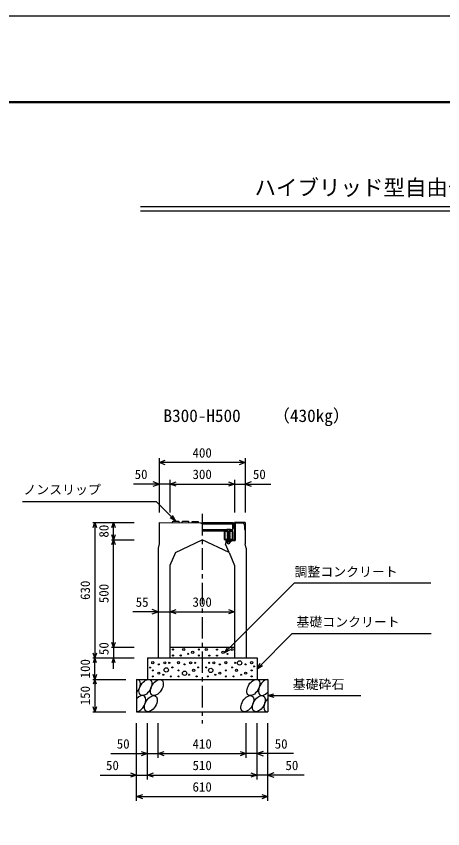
# Model space of a CAD drawing. Units: millimetres, scale not verified. Extents: x -16800 to 16800, y -5940 to 5940.
# Drawn here: x 5717 to 7701, y 2160 to 5940 of the extents above; entities that cross this region are included whole.
import ezdxf
from ezdxf.enums import TextEntityAlignment as Align

# ---------------------------------------------------------------- set-up
doc = ezdxf.new("R2010")
doc.units = ezdxf.units.MM
doc.header["$LTSCALE"] = 20
doc.linetypes.add('CHAIN1', pattern=[8, 5, -1, 1, -1])
doc.linetypes.add('DOTTED', pattern=[1.75, 0.25, -1.5])
for name, color, linetype, lineweight in [('0-0_DIM', 7, 'Continuous', 25), ('0-1_Defpoints', 5, 'Continuous', 25), ('0-2_HATCH', 6, 'Continuous', 25), ('0-5_OUTLINE', 3, 'Continuous', 25), ('0-6_TXT', 7, 'Continuous', 25), ('0-7_WAKU', 3, 'Continuous', 25), ('0-A__0-5_D-BMK', 6, 'Continuous', 25)]:
    doc.layers.add(name, color=color, linetype=linetype, lineweight=lineweight)
doc.styles.add('ＭＳ ゴシック', font='')
doc.styles.get('ＭＳ ゴシック').set_extended_font_data('MS Gothic')

msp = doc.modelspace()

# ---------------------------------------------------------------- linework, layer by layer
at = {"layer": '0-0_DIM'}
for p, q in [((6381.78, 3883.73), (6381.78, 3631.98)), ((6781.78, 3863.73), (6381.78, 3863.73)), ((6781.78, 3883.73), (6781.78, 3631.98)), ((6431.78, 3783.73), (6431.78, 3631.98)), ((6731.78, 3783.73), (6731.78, 3631.98)), ((6381.78, 3763.73), (6262.12, 3763.73)), ((6431.78, 3763.73), (6381.78, 3763.73)), ((6431.78, 3763.73), (6731.78, 3763.73)), ((6731.78, 3763.73), (6781.78, 3763.73)), ((6781.78, 3763.73), (6901.45, 3763.73)), ((5746.21, 3682.47), (6367.11, 3682.47)), ((6458.83, 3590.75), (6367.11, 3682.47)), ((6458.83, 3590.75), (6432.85, 3605.75)), ((6458.83, 3590.75), (6443.83, 3616.73)), ((6072.58, 3584.52), (6265.91, 3584.52)), ((6082.58, 3584.52), (6082.58, 2954.52)), ((6169.25, 3504.52), (6169.25, 3584.52)), ((6159.25, 3504.52), (6265.91, 3504.52)), ((6169.25, 3004.52), (6169.25, 3504.52)), ((6376.78, 3169.52), (6258.45, 3169.52)), ((6376.78, 3169.52), (6431.78, 3169.52)), ((6431.78, 3169.52), (6731.78, 3169.52)), ((7000.44, 3068.17), (6836.78, 2904.52)), ((7000.44, 3068.17), (7647.31, 3068.17)), ((6159.25, 3004.52), (6265.91, 3004.52)), ((6169.25, 3004.52), (6169.25, 2954.52)), ((6686.78, 2979.52), (6701.78, 3005.5)), ((6686.78, 2979.52), (6712.76, 2994.52)), ((6072.58, 2954.52), (6265.91, 2954.52)), ((6082.58, 2854.52), (6082.58, 2954.52)), ((6169.25, 2904.52), (6169.25, 2954.52)), ((6836.78, 2904.52), (6851.78, 2930.5)), ((6836.78, 2904.52), (6862.76, 2919.52)), ((6072.58, 2854.52), (6226.78, 2854.52)), ((6082.58, 2854.52), (6082.58, 2704.52)), ((6886.78, 2779.52), (6915.76, 2787.28)), ((6886.78, 2779.52), (7320.1, 2779.52)), ((6886.78, 2779.52), (6915.76, 2771.75)), ((6072.58, 2704.52), (6226.78, 2704.52)), ((6276.78, 2289.5), (6276.78, 2651.85)), ((6326.78, 2389.5), (6326.78, 2651.85)), ((6376.78, 2489.5), (6376.78, 2651.85)), ((6786.78, 2489.5), (6786.78, 2651.85)), ((6836.78, 2389.5), (6836.78, 2651.85)), ((6886.78, 2289.5), (6886.78, 2651.85)), ((6156.78, 2509.5), (6376.78, 2509.5)), ((6376.78, 2509.5), (6786.78, 2509.5)), ((7006.78, 2509.5), (6786.78, 2509.5)), ((6106.78, 2409.5), (6326.78, 2409.5)), ((6326.78, 2409.5), (6836.78, 2409.5)), ((7056.78, 2409.5), (6836.78, 2409.5)), ((6276.78, 2309.5), (6886.78, 2309.5))]:
    msp.add_line(p, q, dxfattribs=at)
at = {"layer": '0-0_DIM', "linetype": 'CHAIN1'}
msp.add_line((6581.78, 3624.66), (6581.78, 2649.36), dxfattribs=at)
at = {"layer": '0-0_DIM'}
for points in [[(6410.01, 3853.47), (6381.82, 3863.73), (6410.01, 3873.99)], [(6753.63, 3873.99), (6781.82, 3863.73), (6753.63, 3853.47)], [(6353.59, 3753.47), (6381.78, 3763.73), (6353.59, 3773.99)], [(6459.97, 3753.47), (6431.78, 3763.73), (6459.97, 3773.99)], [(6703.67, 3773.99), (6731.86, 3763.73), (6703.67, 3753.47)], [(6809.9, 3773.99), (6781.71, 3763.73), (6809.9, 3753.47)], [(6074.37, 3561.97), (6082.58, 3584.52), (6090.79, 3561.97)], [(6161.04, 3561.97), (6169.25, 3584.52), (6177.46, 3561.97)], [(6177.46, 3527.07), (6169.25, 3504.52), (6161.04, 3527.07)], [(6161.04, 3481.97), (6169.25, 3504.52), (6177.46, 3481.97)], [(6686.78, 2979.52), (7011.25, 3303.98), (7645.6, 3303.98)], [(6348.59, 3159.26), (6376.78, 3169.52), (6348.59, 3179.78)], [(6459.97, 3159.26), (6431.78, 3169.52), (6459.97, 3179.78)], [(6703.59, 3179.78), (6731.78, 3169.52), (6703.59, 3159.26)], [(6177.46, 3027.07), (6169.25, 3004.52), (6161.04, 3027.07)], [(6090.79, 2977.07), (6082.58, 2954.52), (6074.37, 2977.07)], [(6090.79, 2931.97), (6082.58, 2954.52), (6074.37, 2931.97)], [(6177.46, 2931.97), (6169.25, 2954.52), (6161.04, 2931.97)], [(6090.79, 2877.07), (6082.58, 2854.52), (6074.37, 2877.07)], [(6090.79, 2831.97), (6082.58, 2854.52), (6074.37, 2831.97)], [(6090.79, 2727.07), (6082.58, 2704.52), (6074.37, 2727.07)], [(6298.59, 2519.76), (6326.78, 2509.5), (6298.59, 2499.24)], [(6404.97, 2499.24), (6376.78, 2509.5), (6404.97, 2519.76)], [(6758.59, 2519.76), (6786.78, 2509.5), (6758.59, 2499.24)], [(6864.97, 2519.76), (6836.78, 2509.5), (6864.97, 2499.24)], [(6248.59, 2419.76), (6276.78, 2409.5), (6248.59, 2399.24)], [(6354.97, 2399.24), (6326.78, 2409.5), (6354.97, 2419.76)], [(6808.59, 2419.76), (6836.78, 2409.5), (6808.59, 2399.24)], [(6914.97, 2419.76), (6886.78, 2409.5), (6914.97, 2399.24)], [(6304.97, 2299.24), (6276.78, 2309.5), (6304.97, 2319.76)], [(6858.59, 2319.76), (6886.78, 2309.5), (6858.59, 2299.24)]]:
    msp.add_lwpolyline(points, dxfattribs=at)
at = {"layer": '0-1_Defpoints'}
msp.add_lwpolyline([(0, -5940), (16800, -5940), (16800, 5940), (0, 5940)], close=True, dxfattribs=at)
at = {"layer": '0-2_HATCH'}
for p, q in [((6731.78, 3584.52), (6731.78, 3504.52)), ((6769.69, 3581.7), (6734.98, 3581.35)), ((6734.98, 3581.35), (6734.98, 3501.32)), ((6692.78, 3504.52), (6689.78, 3484.52)), ((6706.58, 3444.52), (6689.78, 3484.52)), ((6692.3, 3501.32), (6734.98, 3501.32)), ((6692.78, 3504.52), (6731.78, 3504.52))]:
    msp.add_line(p, q, dxfattribs=at)
for points in [[(6443.78, 3584.4), (6445.33, 3590.88), (6472.33, 3590.61), (6473.78, 3584.1)], [(6488.78, 3583.95), (6490.33, 3590.43), (6517.33, 3590.16), (6518.78, 3583.65)], [(6533.78, 3583.5), (6535.33, 3589.98), (6562.33, 3589.71), (6563.78, 3583.2)], [(6778.58, 3572.9), (6778.58, 3551.98), (6781.78, 3551.98)]]:
    msp.add_lwpolyline(points, dxfattribs=at)
for centre, radius in [((6445.75, 2993.83), 2.5), ((6495.66, 2993.83), 5), ((6565.75, 2993.83), 2.5), ((6600.92, 2993.55), 5), ((6650.82, 2993.55), 2.5), ((6720.92, 2993.55), 5), ((6445.75, 2965.82), 2.5), ((6481.64, 2965.82), 2.5), ((6516.69, 2973.69), 2.5), ((6537.71, 2980.7), 5), ((6565.75, 2965.82), 2.5), ((6614.94, 2965.53), 2.5), ((6650.82, 2965.53), 2.5), ((6678.86, 2980.41), 5), ((6699.89, 2973.41), 2.5), ((6339.33, 2909.78), 2.5), ((6351.75, 2932.57), 5), ((6379.79, 2924.69), 2.5), ((6407.82, 2931.7), 5), ((6428.86, 2931.7), 2.5), ((6442.87, 2910.68), 2.5), ((6471.75, 2932.57), 5), ((6499.79, 2924.69), 2.5), ((6527.82, 2931.7), 5), ((6548.86, 2931.7), 2.5), ((6562.87, 2910.68), 2.5), ((6600.69, 2910.68), 2.5), ((6614.71, 2931.7), 2.5), ((6635.74, 2931.7), 5), ((6663.78, 2924.69), 2.5), ((6691.82, 2932.57), 5), ((6720.69, 2910.68), 2.5), ((6734.71, 2931.7), 2.5), ((6755.74, 2931.7), 10), ((6783.78, 2924.69), 2.5), ((6811.82, 2932.57), 5), ((6823.16, 2915), 2.5), ((6351.75, 2896.68), 2.5), ((6379.79, 2883.55), 5), ((6400.82, 2876.54), 2.5), ((6414.36, 2898.68), 10), ((6471.75, 2896.68), 2.5), ((6499.79, 2883.55), 10), ((6520.82, 2876.54), 2.5), ((6541.84, 2896.68), 5), ((6621.72, 2896.68), 10), ((6642.75, 2876.54), 2.5), ((6663.78, 2883.55), 5), ((6691.82, 2896.68), 2.5), ((6741.72, 2896.68), 5), ((6762.75, 2876.54), 2.5), ((6783.78, 2883.55), 5), ((6811.82, 2896.68), 2.5), ((6351.75, 2868.66), 2.5), ((6435.86, 2868.66), 2.5), ((6471.75, 2868.66), 2.5), ((6555.86, 2868.66), 2.5), ((6607.7, 2868.66), 2.5), ((6691.82, 2868.66), 2.5), ((6727.7, 2868.66), 2.5), ((6811.82, 2868.66), 2.5)]:
    msp.add_circle(centre, radius, dxfattribs=at)
msp.add_arc((6769.78, 3572.9), 8.8, 0, 90.57294, dxfattribs=at)
for centre, start_param, end_param in [((6264.42, 2817), 4.385593, 6.6745444), ((6872.92, 2817), 0.3357715, 4.4411806), ((6289.74, 2742.01), 3.5111464, 7.548991), ((6898.25, 2742.01), 1.2110787, 3.5658734)]:
    msp.add_ellipse(centre, major_axis=(21.81, 35.31), ratio=0.5792, start_param=start_param, end_param=end_param, dxfattribs=at)
for centre in [(6317.63, 2817), (6370.84, 2817), (6819.72, 2817), (6342.95, 2742.01), (6791.83, 2742.01), (6845.04, 2742.01)]:
    msp.add_ellipse(centre, major_axis=(21.81, 35.31), ratio=0.5792, dxfattribs=at)
at = {"layer": '0-5_OUTLINE'}
for p, q in [((6381.78, 3585.02), (6381.78, 3485.02)), ((6381.78, 3585.02), (6575.78, 3583.08)), ((6781.78, 3585.02), (6731.78, 3584.52)), ((6781.78, 3585.02), (6781.78, 3485.02)), ((6381.78, 3485.02), (6376.78, 3465.02)), ((6456.98, 3444.52), (6581.78, 3504.52)), ((6706.58, 3444.52), (6581.78, 3504.52)), ((6786.78, 3465.02), (6781.78, 3485.02)), ((6376.78, 3465.02), (6376.78, 2954.52)), ((6456.98, 3444.52), (6431.78, 3384.52)), ((6706.58, 3444.52), (6731.78, 3384.52)), ((6786.78, 3465.02), (6786.78, 2954.52)), ((6431.78, 3384.52), (6431.78, 2954.52)), ((6731.78, 3384.52), (6731.78, 2954.52)), ((6431.78, 3004.52), (6731.78, 3004.52)), ((6326.78, 2954.52), (6836.78, 2954.52)), ((6326.78, 2954.52), (6326.78, 2854.52)), ((6376.78, 2954.52), (6431.78, 2954.52)), ((6731.78, 2954.52), (6786.78, 2954.52)), ((6836.78, 2954.52), (6836.78, 2854.52)), ((6276.78, 2854.52), (6276.78, 2704.52)), ((6276.78, 2854.52), (6886.78, 2854.52)), ((6886.78, 2854.52), (6886.78, 2704.52)), ((6276.78, 2704.52), (6886.78, 2704.52))]:
    msp.add_line(p, q, dxfattribs=at)
msp.add_lwpolyline([(6581.78, 3579.82), (6577.28, 3579.82), (6575.78, 3583.08)], dxfattribs=at)
at = {"layer": '0-6_TXT'}
for p, q in [((6294.97, 5054.39), (10505.03, 5054.39)), ((6294.97, 5035.19), (10505.03, 5035.19))]:
    msp.add_line(p, q, dxfattribs=at)
at = {"layer": '0-7_WAKU', "lineweight": 50}
msp.add_lwpolyline([(400, -5540), (16400, -5540), (16400, 5540), (400, 5540)], close=True, dxfattribs=at)
at = {"layer": '0-A__0-5_D-BMK'}
for p, q in [((6723.28, 3582.52), (6581.77, 3582.52)), ((6723.28, 3576.52), (6581.77, 3576.52)), ((6727.78, 3557.52), (6723.28, 3557.52)), ((6727.78, 3557.52), (6727.78, 3582.52)), ((6694.28, 3550.52), (6581.77, 3550.52)), ((6723.28, 3544.52), (6581.77, 3544.52)), ((6684.78, 3541.52), (6684.78, 3507.52)), ((6721.78, 3544.52), (6687.78, 3544.52)), ((6696.29, 3552.02), (6694.29, 3550.52)), ((6694.29, 3544.52), (6694.29, 3550.52)), ((6715.29, 3544.52), (6694.29, 3544.52)), ((6694.62, 3550.79), (6696.29, 3552.02)), ((6713.29, 3552.02), (6696.29, 3552.02)), ((6698.29, 3544.52), (6711.29, 3544.52)), ((6711.29, 3542.52), (6698.29, 3541.52)), ((6698.29, 3541.52), (6699.29, 3542.52)), ((6699.29, 3540.52), (6698.29, 3541.52)), ((6698.29, 3539.52), (6699.29, 3540.52)), ((6711.29, 3540.52), (6698.29, 3539.52)), ((6699.29, 3538.52), (6698.29, 3539.52)), ((6698.29, 3537.52), (6699.29, 3538.52)), ((6711.29, 3538.52), (6698.29, 3537.52)), ((6699.29, 3536.52), (6698.29, 3537.52)), ((6698.29, 3535.52), (6699.29, 3536.52)), ((6711.29, 3536.52), (6698.29, 3535.52)), ((6699.29, 3534.52), (6698.29, 3535.52)), ((6698.29, 3533.52), (6699.29, 3534.52)), ((6711.29, 3534.52), (6698.29, 3533.52)), ((6699.29, 3532.52), (6698.29, 3533.52)), ((6711.29, 3532.52), (6698.29, 3531.52)), ((6698.29, 3531.52), (6699.29, 3532.52)), ((6711.29, 3530.52), (6698.29, 3529.52)), ((6699.29, 3528.52), (6698.29, 3529.52)), ((6711.29, 3528.52), (6698.29, 3527.52)), ((6698.29, 3527.52), (6699.29, 3528.52)), ((6699.29, 3526.52), (6698.29, 3527.52)), ((6711.29, 3526.52), (6698.29, 3525.52)), ((6698.29, 3525.52), (6699.29, 3526.52)), ((6699.29, 3524.52), (6698.29, 3525.52)), ((6711.29, 3524.52), (6698.29, 3523.52)), ((6698.29, 3523.52), (6699.29, 3524.52)), ((6699.29, 3522.52), (6698.29, 3523.52)), ((6711.29, 3522.52), (6698.29, 3521.52)), ((6698.29, 3521.52), (6699.29, 3522.52)), ((6699.29, 3520.52), (6698.29, 3521.52)), ((6711.29, 3520.52), (6698.29, 3519.52)), ((6698.29, 3519.52), (6699.29, 3520.52)), ((6699.29, 3518.52), (6698.29, 3519.52)), ((6711.29, 3518.52), (6698.29, 3517.52)), ((6698.29, 3517.52), (6699.29, 3518.52)), ((6699.29, 3516.52), (6698.29, 3517.52)), ((6711.29, 3516.52), (6698.29, 3515.52)), ((6698.29, 3515.52), (6699.29, 3516.52)), ((6699.29, 3514.52), (6698.29, 3515.52)), ((6699.29, 3544.52), (6699.29, 3550.52)), ((6710.29, 3544.52), (6710.29, 3550.52)), ((6710.29, 3539.52), (6711.29, 3540.52)), ((6711.29, 3538.52), (6710.29, 3539.52)), ((6710.29, 3537.52), (6711.29, 3538.52)), ((6711.29, 3536.52), (6710.29, 3537.52)), ((6710.29, 3535.52), (6711.29, 3536.52)), ((6711.29, 3534.52), (6710.29, 3535.52)), ((6710.29, 3531.52), (6711.29, 3532.52)), ((6711.29, 3530.52), (6710.29, 3531.52)), ((6710.29, 3529.52), (6711.29, 3530.52)), ((6711.29, 3528.52), (6710.29, 3529.52)), ((6710.29, 3527.52), (6711.29, 3528.52)), ((6710.29, 3527.52), (6711.29, 3526.52)), ((6710.29, 3525.52), (6711.29, 3526.52)), ((6710.29, 3525.52), (6711.29, 3524.52)), ((6710.29, 3523.52), (6711.29, 3524.52)), ((6710.29, 3523.52), (6711.29, 3522.52)), ((6710.29, 3521.52), (6711.29, 3522.52)), ((6710.29, 3521.52), (6711.29, 3520.52)), ((6710.29, 3519.52), (6711.29, 3520.52)), ((6710.29, 3519.52), (6711.29, 3518.52)), ((6710.29, 3517.52), (6711.29, 3518.52)), ((6710.29, 3517.52), (6711.29, 3516.52)), ((6710.29, 3515.52), (6711.29, 3516.52)), ((6710.29, 3515.52), (6711.29, 3514.52)), ((6714.97, 3550.79), (6713.29, 3552.02)), ((6723.28, 3550.52), (6715.28, 3550.52)), ((6715.29, 3544.52), (6715.29, 3550.52)), ((6724.78, 3541.52), (6724.78, 3507.52)), ((6687.78, 3504.52), (6721.78, 3504.52)), ((6695.15, 3501.32), (6694.29, 3500.67)), ((6694.29, 3500.67), (6694.29, 3495.49)), ((6695.98, 3494.51), (6694.29, 3495.49)), ((6713.84, 3501.32), (6695.15, 3501.32)), ((6695.98, 3494.19), (6695.98, 3494.51)), ((6713.01, 3494.51), (6695.98, 3494.51)), ((6713.01, 3494.19), (6695.98, 3494.19)), ((6711.29, 3514.52), (6698.29, 3513.52)), ((6698.29, 3513.52), (6699.29, 3514.52)), ((6699.29, 3512.52), (6698.29, 3513.52)), ((6711.29, 3512.52), (6698.29, 3511.52)), ((6698.29, 3511.52), (6699.29, 3512.52)), ((6699.29, 3510.52), (6698.29, 3511.52)), ((6711.29, 3510.52), (6698.29, 3509.52)), ((6698.29, 3509.52), (6699.29, 3510.52)), ((6699.29, 3508.52), (6698.29, 3509.52)), ((6711.29, 3508.52), (6698.29, 3507.52)), ((6698.29, 3507.52), (6699.29, 3508.52)), ((6699.29, 3506.52), (6698.29, 3507.52)), ((6699.39, 3500.67), (6699.39, 3495.49)), ((6709.6, 3500.67), (6709.6, 3495.49)), ((6710.29, 3513.52), (6711.29, 3514.52)), ((6710.29, 3513.52), (6711.29, 3512.52)), ((6710.29, 3511.52), (6711.29, 3512.52)), ((6710.29, 3511.52), (6711.29, 3510.52)), ((6710.29, 3509.52), (6711.29, 3510.52)), ((6710.29, 3509.52), (6711.29, 3508.52)), ((6710.29, 3507.52), (6711.29, 3508.52)), ((6710.29, 3507.52), (6711.29, 3506.52)), ((6713.01, 3494.51), (6714.7, 3495.49)), ((6713.01, 3494.19), (6713.01, 3494.51)), ((6713.84, 3501.32), (6714.7, 3500.67)), ((6714.7, 3500.67), (6714.7, 3495.49))]:
    msp.add_line(p, q, dxfattribs=at)
at = {"layer": '0-A__0-5_D-BMK', "linetype": 'DOTTED'}
for p, q in [((6698.29, 3543.52), (6699.29, 3544.52)), ((6711.29, 3544.52), (6698.29, 3543.52)), ((6699.29, 3542.52), (6698.29, 3543.52)), ((6710.29, 3543.52), (6711.29, 3544.52)), ((6711.29, 3542.52), (6710.29, 3543.52)), ((6711.29, 3506.52), (6698.29, 3505.52)), ((6698.29, 3505.52), (6699.29, 3506.52)), ((6699.29, 3504.52), (6698.29, 3505.52)), ((6711.29, 3504.52), (6698.29, 3503.52)), ((6698.29, 3503.52), (6699.29, 3504.52)), ((6699.29, 3502.52), (6698.29, 3503.52)), ((6711.29, 3502.52), (6698.29, 3501.52)), ((6698.29, 3501.52), (6699.29, 3502.52)), ((6698.49, 3501.32), (6698.29, 3501.52)), ((6698.49, 3501.32), (6710.49, 3501.32)), ((6710.29, 3505.52), (6711.29, 3506.52)), ((6710.29, 3505.52), (6711.29, 3504.52)), ((6710.29, 3503.52), (6711.29, 3504.52)), ((6710.29, 3503.52), (6711.29, 3502.52)), ((6710.29, 3501.52), (6711.29, 3502.52)), ((6710.29, 3501.52), (6710.49, 3501.32))]:
    msp.add_line(p, q, dxfattribs=at)
at = {"layer": '0-A__0-5_D-BMK'}
for points in [[(6727.78, 3582.52), (6723.28, 3582.52), (6723.28, 3544.52)], [(6698.29, 3529.52), (6699.29, 3530.52), (6698.29, 3531.52)], [(6711.29, 3540.52), (6710.29, 3541.52), (6711.29, 3542.52)], [(6711.29, 3532.52), (6710.29, 3533.52), (6711.29, 3534.52)]]:
    msp.add_lwpolyline(points, dxfattribs=at)
msp.add_lwpolyline([(6687.08, 3542.22), (6687.08, 3506.82), (6722.48, 3506.82), (6722.48, 3542.22)], close=True, dxfattribs=at)
for centre in [(6631.78, 3579.52), (6681.78, 3579.52)]:
    msp.add_circle(centre, 3, dxfattribs=at)
for centre, radius, start, end in [((6581.78, 3579.52), 3, 269.83794, 90.16206), ((6687.78, 3541.52), 3, 90, 180), ((6696.79, 3547.89), 3.62, 46.39563, 133.60437), ((6704.79, 3535.89), 15.62, 69.39075, 110.60925), ((6712.79, 3547.89), 3.62, 46.39563, 133.60437), ((6721.78, 3541.52), 3, 0, 90), ((6687.78, 3507.52), 3, 180, 270), ((6696.84, 3495.97), 5.35, 61.49832, 118.50684), ((6696.84, 3500.18), 5.35, 241.49843, 298.50089), ((6704.49, 3494.19), 8.19, 180, 359.99995), ((6704.49, 3480.9), 20.42, 75.52621, 104.47362), ((6704.49, 3515.25), 20.42, 255.52638, 284.47374), ((6712.15, 3495.97), 5.35, 61.49231, 118.50169), ((6712.15, 3500.18), 5.35, 241.49989, 298.5), ((6721.78, 3507.52), 3, 270, 0)]:
    msp.add_arc(centre, radius, start, end, dxfattribs=at)

# ---------------------------------------------------------------- texts
at = {"layer": '0-0_DIM', "style": 'ＭＳ ゴシック'}
for s, p in [('400', (6536.78, 3873.73)), ('50', (6267.6, 3773.73)), ('300', (6536.78, 3773.73)), ('50', (6817.7, 3773.73)), ('ノンスリップ', (5750.05, 3702.65)), ('調整コンクリート', (7011.25, 3320.41)), ('55', (6272.41, 3179.21)), ('300', (6536.78, 3179.52)), ('基礎コンクリート', (7020.44, 3086.91)), ('基礎砕石', (7003.1, 2796.69)), ('50', (6184.34, 2519.5)), ('410', (6536.78, 2519.5)), ('50', (6919.22, 2519.5)), ('50', (6134.34, 2419.5)), ('510', (6536.78, 2419.5)), ('50', (6969.22, 2419.5)), ('610', (6536.78, 2319.5))]:
    msp.add_text(s, height=43.99, dxfattribs=at).set_placement(p, align=Align.BOTTOM_LEFT)
for s, p in [('80', (6159.25, 3514.52)), ('630', (6072.58, 3224.52)), ('500', (6159.25, 3209.52)), ('50', (6159.25, 2967.84)), ('100', (6072.58, 2859.52)), ('150', (6072.58, 2734.52))]:
    msp.add_text(s, height=43.99, rotation=90, dxfattribs=at).set_placement(p, align=Align.BOTTOM_LEFT)
at = {"layer": '0-6_TXT', "style": 'ＭＳ ゴシック'}
for s, height, p in [('ハイブリッド型自由勾配側溝（横断用）HB-FSG300\u3000断面図及び材料表', 73.31, (6825, 5084.39)), ('（430kg）', 58.65, (6910.15, 4034.66)), ('B300-H500', 58.65, (6401.78, 4034.66))]:
    msp.add_text(s, height=height, dxfattribs=at).set_placement(p, align=Align.BOTTOM_LEFT)

doc.saveas('drawing.dxf')
